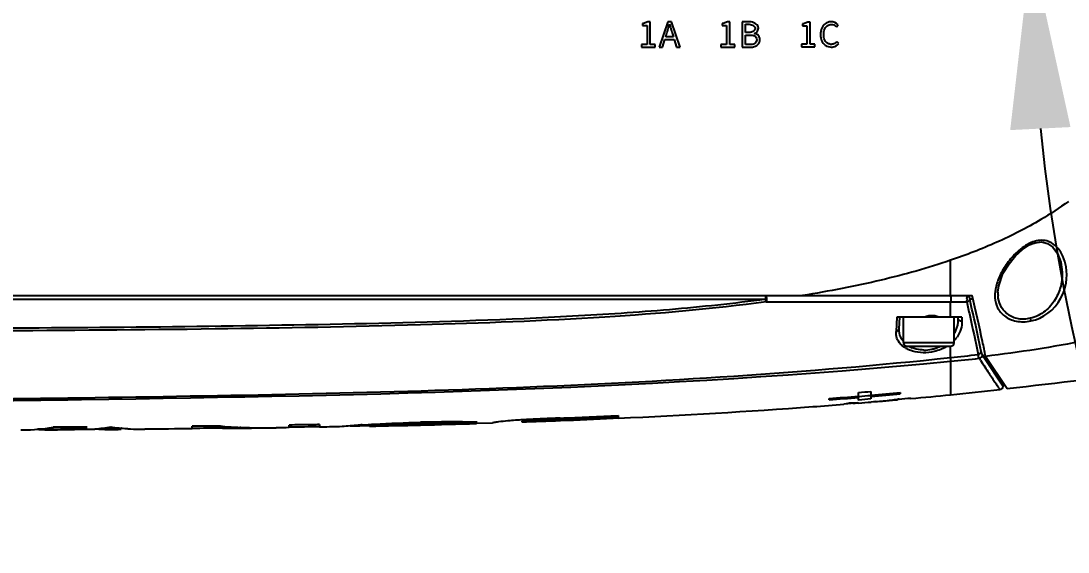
# Model space of a CAD drawing. Header units: millimetres. Extents: x 5828 to 6704, y 123 to 421.
# Drawn here: x 6560.08 to 6567.3, y 218.73 to 222.39 of the extents above; entities that cross this region are included whole.
import ezdxf

# ---------------------------------------------------------------- set-up
doc = ezdxf.new("R2010")
doc.units = ezdxf.units.MM
for name, color, linetype in [('外形图', 7, 'Continuous'), ('尺寸标注', 7, 'Continuous'), ('运动范围', 7, 'Continuous')]:
    doc.layers.add(name, color=color, linetype=linetype)
doc.styles.add('微软雅黑', font='msyh.ttc', dxfattribs={"height": 1.5})
doc.dimstyles.new('尺寸标注_1_20比例', dxfattribs={"dimtxt": 1.5, "dimasz": 1.25, "dimexe": 0.5, "dimexo": 0.4, "dimgap": 0.5, "dimtad": 1, "dimdec": 1, "dimlfac": 20, "dimdsep": 46, "dimtxsty": '微软雅黑', "dimcen": 0.09, "dimadec": 0, "dimazin": 0, "dimtp": 0.01, "dimtm": 0.01, "dimtfac": 1, "dimtdec": 1, "dimtofl": 0, "dimtmove": 0, "dimatfit": 3, "dimfxl": 1, "dimtolj": 1, "dimarcsym": 0})

# ---------------------------------------------------------------- blocks, each defined once
blk = doc.blocks.new('*D820')
at = {"layer": 'Defpoints', "color": 0}
for p in [(6518.5475, 222.8994), (6579.4437, 222.8994), (6638.115, 222.8994), (6633.6844, 213.3353), (6572.6333, 212.5447)]:
    blk.add_point(p, dxfattribs=at)
at = {"layer": '尺寸标注', "color": 0, "lineweight": -2}
blk.add_arc((6579.4437, 222.8994), 12.3935, 185.78126, 344.21874, dxfattribs=at)
at = {"layer": '尺寸标注', "color": 0}
for points in [[(6567.3212, 221.6615), (6566.9051, 221.6405), (6567.0501, 222.8994)], [(6591.5731, 219.4823), (6591.1669, 219.5752), (6591.6489, 220.7473)]]:
    blk.add_solid(points, dxfattribs=at)
at = {"layer": '尺寸标注', "color": 0, "insert": (6578.475, 211.8272), "char_height": 1.5, "attachment_point": 5, "rotation": 355, "style": '微软雅黑'}
blk.add_mtext('\\A1;+\\A1;170%%d', dxfattribs=at)

msp = doc.modelspace()

# ---------------------------------------------------------------- linework, layer by layer
at = {"layer": '外形图', "color": 7, "linetype": 'Continuous'}
for p, q in [((6564.3683, 222.3757), (6564.3683, 222.3618)), ((6564.4213, 222.3881), (6564.4046, 222.3881)), ((6564.4213, 222.2313), (6564.4213, 222.3881)), ((6564.5428, 222.3881), (6564.4834, 222.2131)), ((6564.5674, 222.3881), (6564.5428, 222.3881)), ((6564.6269, 222.2131), (6564.5674, 222.3881)), ((6564.9174, 222.3757), (6564.9174, 222.3618)), ((6564.9704, 222.3881), (6564.9537, 222.3881)), ((6564.9704, 222.2313), (6564.9704, 222.3881)), ((6565.0556, 222.3881), (6565.0556, 222.2131)), ((6565.1076, 222.3881), (6565.0556, 222.3881)), ((6565.5241, 222.3849), (6565.508, 222.3849)), ((6565.5242, 222.2336), (6565.5241, 222.3849)), ((6564.3683, 222.3618), (6564.3994, 222.3618)), ((6564.3994, 222.3618), (6564.3994, 222.2313)), ((6564.5283, 222.2843), (6564.5369, 222.311)), ((6564.5729, 222.311), (6564.5813, 222.2843)), ((6564.9174, 222.3618), (6564.9484, 222.3618)), ((6564.9484, 222.3618), (6564.9484, 222.2313)), ((6565.0778, 222.3136), (6565.0778, 222.3707)), ((6565.0778, 222.3707), (6565.1048, 222.3707)), ((6565.1038, 222.3136), (6565.0778, 222.3136)), ((6565.473, 222.3729), (6565.473, 222.3596)), ((6565.473, 222.3596), (6565.5029, 222.3596)), ((6565.5029, 222.3596), (6565.503, 222.2336)), ((6565.7062, 222.3533), (6565.7178, 222.3672)), ((6564.3605, 222.2313), (6564.3605, 222.2131)), ((6564.3994, 222.2313), (6564.3605, 222.2313)), ((6564.4564, 222.2313), (6564.4213, 222.2313)), ((6564.4564, 222.2131), (6564.4564, 222.2313)), ((6564.5058, 222.2131), (6564.5228, 222.2666)), ((6564.5228, 222.2666), (6564.5868, 222.2666)), ((6564.5813, 222.2843), (6564.5283, 222.2843)), ((6564.5868, 222.2666), (6564.6035, 222.2131)), ((6564.9095, 222.2313), (6564.9095, 222.2131)), ((6564.9484, 222.2313), (6564.9095, 222.2313)), ((6565.0055, 222.2313), (6564.9704, 222.2313)), ((6565.0055, 222.2131), (6565.0055, 222.2313)), ((6565.0778, 222.2308), (6565.0778, 222.2967)), ((6565.0778, 222.2967), (6565.1083, 222.2967)), ((6565.1083, 222.2308), (6565.0778, 222.2308)), ((6565.4654, 222.2336), (6565.4654, 222.2161)), ((6565.503, 222.2336), (6565.4654, 222.2336)), ((6565.558, 222.2336), (6565.5242, 222.2336)), ((6565.558, 222.2161), (6565.558, 222.2336)), ((6565.7219, 222.2373), (6565.7102, 222.2506)), ((6564.3605, 222.2131), (6564.4564, 222.2131)), ((6564.4834, 222.2131), (6564.5058, 222.2131)), ((6564.6035, 222.2131), (6564.6269, 222.2131)), ((6564.9095, 222.2131), (6565.0055, 222.2131)), ((6565.0556, 222.2131), (6565.1114, 222.2131)), ((6565.4654, 222.2161), (6565.558, 222.2161)), ((6565.6404, 222.2199), (6565.6701, 222.2131)), ((6567.2644, 220.6614), (6567.2644, 220.6612)), ((6551.4928, 220.4994), (6566.6438, 220.4994)), ((6566.8205, 220.5212), (6566.8205, 220.5213)), ((6551.4939, 220.4733), (6565.2192, 220.4733)), ((6565.2218, 220.4553), (6566.4936, 220.456)), ((6566.4937, 220.3494), (6566.4937, 220.4558)), ((6566.6494, 220.4744), (6566.6258, 220.4744)), ((6566.1228, 220.3496), (6566.1173, 220.2514)), ((6566.5711, 220.3494), (6566.1229, 220.3494)), ((6566.1395, 220.2701), (6566.1437, 220.3494)), ((6566.1687, 220.1744), (6566.1687, 220.3494)), ((6566.5187, 220.1744), (6566.5187, 220.3494)), ((6566.5437, 220.3494), (6566.5441, 220.3405)), ((6566.5711, 220.3494), (6566.5724, 220.3227)), ((6566.1687, 220.1744), (6566.5187, 220.1744)), ((6566.1937, 220.1494), (6566.4937, 220.1494)), ((6566.4937, 220.0712), (6566.4937, 220.1494)), ((6566.7263, 220.0706), (6566.7132, 220.0904)), ((6566.7731, 220), (6566.7251, 220.0724)), ((6566.8564, 219.8747), (6566.7263, 220.0706)), ((6566.8837, 219.8553), (6566.7357, 220.0795)), ((6566.4937, 220.0454), (6566.4937, 219.8145)), ((6566.8564, 219.8965), (6566.8564, 219.8747)), ((6565.6553, 219.7798), (6565.6553, 219.7889)), ((6565.8577, 219.805), (6565.8577, 219.8302)), ((6565.8578, 219.805), (6565.8577, 219.7958)), ((6565.8577, 219.7783), (6565.8577, 219.7958)), ((6565.8599, 219.7784), (6565.8577, 219.7783)), ((6565.9443, 219.8122), (6565.9444, 219.803)), ((6565.9444, 219.8374), (6565.9444, 219.8122)), ((6565.9444, 219.8122), (6565.9466, 219.8124)), ((6565.9469, 219.8033), (6565.9444, 219.803)), ((6565.9444, 219.803), (6565.9444, 219.7855)), ((6566.0578, 219.7741), (6566.0595, 219.7743)), ((6566.1387, 219.785), (6566.1289, 219.7837)), ((6566.1387, 219.785), (6566.1289, 219.7837)), ((6566.1293, 219.7851), (6566.1292, 219.7811)), ((6566.1469, 219.8298), (6566.1469, 219.8206)), ((6566.2178, 219.7921), (6566.2178, 219.7884)), ((6566.2201, 219.7886), (6566.2179, 219.7884)), ((6565.7581, 219.7529), (6565.7605, 219.7531)), ((6565.7581, 219.7492), (6565.7581, 219.7529)), ((6565.857, 219.7608), (6565.857, 219.7572)), ((6565.8594, 219.7574), (6565.8571, 219.7572)), ((6565.9764, 219.7671), (6565.9462, 219.7646)), ((6565.9736, 219.7669), (6565.9462, 219.7646)), ((6565.9764, 219.7671), (6565.9736, 219.7669)), ((6563.5349, 219.6318), (6563.5349, 219.6268)), ((6563.5907, 219.6379), (6563.5907, 219.6329)), ((6563.8012, 219.6484), (6563.8057, 219.6485)), ((6563.8014, 219.6433), (6563.8056, 219.6435)), ((6563.8057, 219.6485), (6563.8057, 219.6435)), ((6564.2016, 219.6532), (6564.1663, 219.6514)), ((6564.2016, 219.653), (6564.1663, 219.6514)), ((6564.2007, 219.6704), (6564.2007, 219.6603)), ((6560.3028, 219.5903), (6560.3011, 219.59)), ((6560.3028, 219.5903), (6560.3011, 219.5901)), ((6560.3025, 219.5729), (6560.3034, 219.5729)), ((6560.3025, 219.5729), (6560.3034, 219.5729)), ((6560.59, 219.5745), (6560.5375, 219.5742)), ((6560.6216, 219.5825), (6560.6302, 219.5819)), ((6560.6216, 219.5824), (6560.6302, 219.5819)), ((6560.8148, 219.581), (6560.7106, 219.5803)), ((6560.7852, 219.5808), (6560.7106, 219.5803)), ((6560.772, 219.582), (6560.772, 219.577)), ((6560.778, 219.5835), (6560.7728, 219.5841)), ((6560.778, 219.5835), (6560.7728, 219.584)), ((6561.2606, 219.5797), (6561.2606, 219.5971)), ((6561.4707, 219.596), (6561.4649, 219.5964)), ((6561.4707, 219.596), (6561.4649, 219.5964)), ((6561.4702, 219.5884), (6561.4702, 219.5834)), ((6561.596, 219.5896), (6561.5904, 219.5897)), ((6561.596, 219.5895), (6561.5904, 219.5897)), ((6561.5938, 219.5833), (6561.5961, 219.5834)), ((6561.5938, 219.5833), (6561.5961, 219.5833)), ((6561.8435, 219.5866), (6561.8412, 219.5865)), ((6561.8435, 219.5866), (6561.8412, 219.5865)), ((6561.9302, 219.5878), (6561.9302, 219.6053)), ((6562.1399, 219.6086), (6562.1399, 219.5912)), ((6562.2952, 219.5952), (6562.2768, 219.5936)), ((6562.4835, 219.6026), (6562.4955, 219.6034)), ((6562.4835, 219.6026), (6562.4835, 219.5976)), ((6562.4835, 219.5976), (6562.4955, 219.5984)), ((6562.4835, 219.5976), (6562.4835, 219.5976)), ((6562.5824, 219.6086), (6562.5824, 219.6036)), ((6562.8357, 219.6181), (6562.8357, 219.6131)), ((6563.0825, 219.621), (6563.0825, 219.616)), ((6563.0871, 219.621), (6563.0825, 219.621)), ((6563.0825, 219.616), (6563.0871, 219.616)), ((6563.0871, 219.621), (6563.0871, 219.616)), ((6563.2228, 219.6251), (6563.2276, 219.6255)), ((6563.2276, 219.6255), (6563.2228, 219.6255)), ((6563.3321, 219.6195), (6563.2231, 219.6162)), ((6563.3335, 219.62), (6563.3321, 219.6195)), ((6563.3331, 219.6199), (6563.3321, 219.6195)), ((6563.3321, 219.6195), (6563.3321, 219.6195))]:
    msp.add_line(p, q, dxfattribs=at)
for points in [[(6567.0534, 220.8554), (6567.0775, 220.8638), (6567.1215, 220.869), (6567.1625, 220.8591), (6567.1994, 220.8337), (6567.232, 220.7902), (6567.2555, 220.7293), (6567.2644, 220.6611)], [(6566.8205, 220.5213), (6566.8258, 220.5665), (6566.8554, 220.6501), (6566.8969, 220.719), (6566.9425, 220.7741), (6566.9898, 220.8171), (6567.0378, 220.8481), (6567.0534, 220.8554)]]:
    msp.add_lwpolyline(points, dxfattribs=at)
for centre, radius, start, end in [((6563.5293, 222.6449), 1.0612, 343.9661, 345.09304), ((6567.7399, 223.268), 3.3088, 195.71305, 196.08506), ((6567.0451, 220.4985), 0.2454, 174.48538, 179.54435), ((6567.0216, 220.4988), 0.2219, 179.56635, 183.87657), ((6567.0817, 220.4948), 0.2822, 168.69668, 174.45446), ((6567.065, 220.5168), 0.2446, 178.95131, 184.13499), ((6566.5591, 220.3413), 0.015, 183.02541, 191.14179), ((6571.4204, 221.2399), 4.4679, 191.59467, 191.82928), ((6566.3596, 220.3396), 0.219, 317.48091, 324.66777), ((6566.2687, 220.2661), 0.1308, 216.76347, 219.70031), ((6566.1937, 220.1744), 0.025, 180, 270), ((6566.2774, 220.2917), 0.1814, 238.75899, 239.65705), ((6566.2974, 220.3037), 0.1784, 240.03903, 247.38546), ((6566.3113, 220.3747), 0.2517, 282.25223, 288.952), ((6566.3123, 220.3718), 0.2486, 288.94433, 296.47158), ((6566.4937, 220.1744), 0.025, 270, 0), ((6566.3119, 220.3712), 0.2481, 269.24425, 282.2796), ((6565.3857, 230.8629), 10.8482, 275.86231, 276.87204), ((6565.4738, 230.6323), 10.636, 275.50238, 276.57331), ((6564.931, 218.8712), 2.1277, 33.78131, 34.1719), ((6563.058, 254.6147), 34.9694, 275.63823, 276.19897), ((6566.8314, 219.8747), 0.025, 276.20158, 359.99862), ((6562.5361, 260.3478), 40.6787, 274.39758, 274.6836), ((6562.5358, 260.3524), 40.6923, 274.3966, 274.68252), ((6562.6158, 259.3697), 39.6721, 274.68725, 274.81297), ((6562.6943, 258.4441), 38.7684, 274.81225, 275.10938), ((6562.6935, 258.4527), 38.7862, 274.81164, 275.10814), ((6565.7756, 223.0192), 3.2574, 274.16693, 274.97064), ((6565.6882, 223.1296), 3.3749, 275.78963, 276.72973), ((6565.7747, 223.0284), 3.2666, 275.00171, 275.8102), ((6565.6868, 223.142), 3.3873, 276.72967, 277.49993), ((6565.774, 223.036), 3.2742, 275.81006, 276.22808), ((6562.7542, 257.7743), 38.1398, 275.09108, 275.21044), ((6562.8591, 256.6263), 36.9908, 275.2131, 275.6388), ((6562.037, 267.4307), 47.8267, 272.59402, 274.20402), ((6562.4769, 261.1071), 41.4879, 274.23833, 274.53627), ((6562.2177, 264.2997), 44.6873, 274.54722, 274.67133), ((6565.959, 216.9787), 2.7818, 92.85766, 93.60686), ((6562.6141, 259.3909), 39.7662, 274.68109, 274.80658), ((6565.6894, 223.118), 3.3631, 274.89594, 275.78955), ((6561.4025, 281.3026), 61.7127, 271.980255, 272.228013), ((6563.6888, 218.3245), 1.317, 94.26911, 94.89069), ((6561.5624, 277.1994), 57.5895, 272.227719, 272.625738), ((6561.5342, 277.8365), 58.244, 272.231047, 272.59013), ((6561.4282, 280.365), 60.763, 272.242372, 272.615178), ((6561.5665, 277.1034), 57.5035, 272.231639, 272.625577), ((6560.0738, 220.9932), 1.4213, 270.23854, 270.84783), ((6560.0727, 221.0124), 1.4406, 270.877, 279.12051), ((6560.2956, 221.1382), 1.5654, 266.05977, 270.2527), ((6560.2947, 221.1538), 1.5809, 270.31775, 278.8318), ((6560.295, 221.1519), 1.574, 270.30535, 277.3452), ((6560.4549, 221.1657), 1.5921, 274.86925, 278.85768), ((6560.7008, 221.0572), 1.482, 265.71134, 269.96386), ((6560.7008, 221.0597), 1.4794, 267.26448, 268.82231), ((6560.7008, 221.0575), 1.4773, 268.82258, 269.96811), ((6560.7008, 221.057), 1.4767, 269.9682, 270.38219), ((6560.7008, 221.053), 1.4778, 269.96715, 270.38218), ((6560.9253, 221.173), 1.5963, 261.88772, 262.33869), ((6560.9239, 221.1621), 1.5854, 262.33691, 264.5325), ((6560.922, 221.1422), 1.5654, 264.7189, 270.43673), ((6560.0214, 349.5035), 129.9247, 270.546491, 270.638923), ((6561.5377, 224.201), 4.613, 269.16214, 269.67387), ((6561.5366, 224.3291), 4.7461, 269.19798, 270.68998), ((6561.7759, 224.2945), 4.7085, 266.28294, 267.74117), ((6561.532, 224.3358), 4.7478, 269.75148, 270.24852), ((6561.5381, 224.4561), 4.8681, 270.17057, 270.65517), ((6560.0214, 349.5035), 129.9247, 270.693412, 270.708541), ((6561.7752, 224.2746), 4.6885, 267.81039, 270.8069), ((6560.2497, 332.0474), 112.4671, 270.685895, 270.701974), ((6561.5367, 224.3225), 4.7396, 270.71862, 272.15565), ((6560.3718, 324.2661), 104.6849, 270.853049, 270.96782), ((6563.0555, 211.0406), 8.5883, 94.32704, 95.07861), ((6560.8092, 300.9023), 81.3169, 271.086132, 271.179782), ((6563.0663, 210.9002), 8.7292, 94.16032, 94.32821), ((6560.7757, 302.8104), 83.2303, 271.175705, 271.418554), ((6563.1036, 210.25), 9.3731, 93.18748, 93.71968), ((6563.1094, 210.1437), 9.4746, 93.18865, 93.71531), ((6563.035, 210.9683), 8.6521, 91.31986, 92.99837), ((6563.0333, 210.9725), 8.6429, 91.31042, 92.99072), ((6563.0518, 211.075), 8.5523, 88.85418, 91.44777), ((6563.0613, 210.8797), 8.7414, 89.86047, 91.47862), ((6563.0618, 210.806), 8.81, 89.8651, 91.47065), ((6561.0004, 293.7634), 74.1805, 271.418064, 271.717003), ((6562.6557, 227.0517), 7.4433, 273.32315, 273.96764), ((6562.6504, 227.1313), 7.528, 273.32567, 274.3607)]:
    msp.add_arc(centre, radius, start, end, dxfattribs=at)
for points in [[(6564.3815, 222.3787), (6564.3772, 222.3775), (6564.3728, 222.3765), (6564.3683, 222.3757)], [(6564.4046, 222.3881), (6564.3974, 222.384), (6564.3896, 222.3809), (6564.3815, 222.3787)], [(6564.9306, 222.3787), (6564.9262, 222.3775), (6564.9218, 222.3765), (6564.9174, 222.3757)], [(6564.9537, 222.3881), (6564.9465, 222.384), (6564.9386, 222.3809), (6564.9306, 222.3787)], [(6565.1457, 222.3765), (6565.1339, 222.384), (6565.1209, 222.3881), (6565.1076, 222.3881)], [(6565.4857, 222.3758), (6565.4815, 222.3746), (6565.4773, 222.3737), (6565.473, 222.3729)], [(6565.508, 222.3849), (6565.5011, 222.3809), (6565.4935, 222.378), (6565.4857, 222.3758)], [(6565.7178, 222.3672), (6565.7056, 222.3807), (6565.6856, 222.3881), (6565.6665, 222.3877)], [(6564.5369, 222.311), (6564.5411, 222.3246), (6564.5453, 222.3382), (6564.5492, 222.3518)], [(6564.5606, 222.3513), (6564.5645, 222.3378), (6564.5686, 222.3243), (6564.5729, 222.311)], [(6565.1171, 222.3159), (6565.1128, 222.3147), (6565.1083, 222.3139), (6565.1038, 222.3136)], [(6565.1048, 222.3707), (6565.1098, 222.3707), (6565.1149, 222.3694), (6565.1197, 222.3676)], [(6565.1392, 222.3067), (6565.1416, 222.3072), (6565.144, 222.308), (6565.1463, 222.3091)], [(6565.1083, 222.2967), (6565.114, 222.2967), (6565.12, 222.2967), (6565.1258, 222.2959)], [(6565.1258, 222.2959), (6565.1311, 222.2951), (6565.1362, 222.2937), (6565.1407, 222.291)], [(6565.6446, 222.2399), (6565.6378, 222.2444), (6565.632, 222.2505), (6565.6279, 222.2574)], [(6565.6778, 222.2324), (6565.6703, 222.2313), (6565.6624, 222.2322), (6565.6551, 222.2347)], [(6565.7102, 222.2506), (6565.7044, 222.2444), (6565.6971, 222.2389), (6565.6891, 222.2356)], [(6565.1114, 222.2131), (6565.1163, 222.2131), (6565.1214, 222.2133), (6565.1264, 222.2138)], [(6565.1264, 222.2138), (6565.1309, 222.2143), (6565.1354, 222.2151), (6565.1397, 222.2163)], [(6566.6101, 220.4977), (6566.6171, 220.4949), (6566.6232, 220.488), (6566.625, 220.4807)], [(6566.4937, 220.4558), (6566.5308, 220.456), (6566.568, 220.4559), (6566.6052, 220.456)], [(6566.625, 220.4807), (6566.6256, 220.4786), (6566.6258, 220.4765), (6566.6258, 220.4744)], [(6566.3437, 220.3581), (6566.3333, 220.3563), (6566.3231, 220.3533), (6566.3134, 220.3494)], [(6566.1498, 220.212), (6566.1419, 220.23), (6566.1385, 220.2505), (6566.1395, 220.2701)], [(6566.164, 220.1879), (6566.1584, 220.1954), (6566.1536, 220.2035), (6566.1498, 220.212)], [(6565.9444, 219.7855), (6565.9163, 219.7831), (6565.8881, 219.7808), (6565.8599, 219.7784)], [(6565.8603, 219.8037), (6565.8882, 219.806), (6565.9161, 219.8083), (6565.944, 219.8106)], [(6563.7619, 219.6468), (6563.775, 219.6473), (6563.7881, 219.6478), (6563.8012, 219.6484)], [(6563.7619, 219.6418), (6563.7751, 219.6423), (6563.7882, 219.6428), (6563.8014, 219.6433)], [(6560.3034, 219.5779), (6560.2667, 219.5777), (6560.23, 219.5775), (6560.1933, 219.5774)], [(6560.5375, 219.5742), (6560.4595, 219.5737), (6560.3814, 219.5733), (6560.3034, 219.5729)], [(6560.7106, 219.5753), (6560.7174, 219.5753), (6560.7242, 219.5758), (6560.7311, 219.5758)], [(6560.7311, 219.5758), (6560.7379, 219.5759), (6560.7447, 219.5757), (6560.7515, 219.5758)], [(6560.7515, 219.5758), (6560.7584, 219.576), (6560.7652, 219.5766), (6560.772, 219.577)], [(6561.2606, 219.5797), (6561.1517, 219.5787), (6561.0429, 219.5777), (6560.934, 219.5769)], [(6561.9303, 219.5878), (6561.9014, 219.5874), (6561.8724, 219.587), (6561.8435, 219.5866)], [(6562.2768, 219.5936), (6562.2312, 219.5927), (6562.1856, 219.5919), (6562.14, 219.5912)]]:
    msp.add_open_spline(points, degree=3, dxfattribs=at)
for points, knots in [([(6565.1463, 222.3091), (6565.1523, 222.3122), (6565.1651, 222.3247), (6565.1717, 222.3547), (6565.1552, 222.3704), (6565.1457, 222.3765)], [0, 0, 0, 0, 0.246939, 0.60628, 1, 1, 1, 1]), ([(6565.6665, 222.3877), (6565.6629, 222.3876), (6565.6459, 222.3858), (6565.6189, 222.3709), (6565.6056, 222.3473), (6565.6015, 222.3345)], [0, 0, 0, 0, 0.118276, 0.550907, 1, 1, 1, 1]), ([(6565.1455, 222.3436), (6565.1458, 222.3415), (6565.1458, 222.3341), (6565.1355, 222.3241), (6565.125, 222.3184), (6565.1184, 222.3163), (6565.1171, 222.3159)], [0, 0, 0, 0, 0.148088, 0.507851, 0.904952, 1, 1, 1, 1]), ([(6565.1197, 222.3676), (6565.1198, 222.3675), (6565.1245, 222.3657), (6565.132, 222.3616), (6565.1386, 222.3563), (6565.1409, 222.3535)], [0, 0, 0, 0, 0.019283, 0.589523, 1, 1, 1, 1]), ([(6565.1397, 222.2163), (6565.1456, 222.2179), (6565.1635, 222.2254), (6565.182, 222.2546), (6565.174, 222.2946), (6565.1503, 222.3051), (6565.1392, 222.3067)], [0, 0, 0, 0, 0.143015, 0.456789, 0.733274, 1, 1, 1, 1]), ([(6565.1409, 222.3535), (6565.1416, 222.3527), (6565.1436, 222.3497), (6565.145, 222.3461), (6565.1455, 222.3436)], [0, 0, 0, 0, 0.309821, 1, 1, 1, 1]), ([(6565.6015, 222.3345), (6565.6012, 222.3336), (6565.5966, 222.3186), (6565.595, 222.289), (6565.6046, 222.2473), (6565.6261, 222.227), (6565.6391, 222.2205), (6565.6403, 222.2199)], [0, 0, 0, 0, 0.022519, 0.356114, 0.672466, 0.96934, 1, 1, 1, 1]), ([(6565.6279, 222.2574), (6565.6272, 222.2584), (6565.6202, 222.2709), (6565.6172, 222.2993), (6565.62, 222.3322), (6565.631, 222.3485), (6565.6349, 222.3528)], [0, 0, 0, 0, 0.034939, 0.428153, 0.8294, 1, 1, 1, 1]), ([(6565.6349, 222.3528), (6565.6392, 222.3575), (6565.6517, 222.3672), (6565.6676, 222.3701), (6565.6766, 222.369)], [0, 0, 0, 0, 0.411193, 1, 1, 1, 1]), ([(6565.6766, 222.369), (6565.6777, 222.3689), (6565.6889, 222.3671), (6565.6993, 222.3608), (6565.7062, 222.3533)], [0, 0, 0, 0, 0.095368, 1, 1, 1, 1]), ([(6565.1519, 222.2491), (6565.1494, 222.2446), (6565.1377, 222.2316), (6565.1197, 222.2308), (6565.1083, 222.2308)], [0, 0, 0, 0, 0.300518, 1, 1, 1, 1]), ([(6565.1407, 222.291), (6565.1411, 222.2908), (6565.1456, 222.2879), (6565.1494, 222.2837), (6565.152, 222.2793)], [0, 0, 0, 0, 0.086371, 1, 1, 1, 1]), ([(6565.152, 222.2793), (6565.1545, 222.2747), (6565.1576, 222.2643), (6565.1546, 222.2538), (6565.1519, 222.2491)], [0, 0, 0, 0, 0.490221, 1, 1, 1, 1]), ([(6565.6551, 222.2347), (6565.6538, 222.2352), (6565.6501, 222.2367), (6565.6467, 222.2386), (6565.6446, 222.2399)], [0, 0, 0, 0, 0.360841, 1, 1, 1, 1]), ([(6565.6701, 222.2131), (6565.6747, 222.2131), (6565.694, 222.2155), (6565.7122, 222.2261), (6565.7219, 222.2373)], [0, 0, 0, 0, 0.238015, 1, 1, 1, 1]), ([(6565.6891, 222.2356), (6565.6866, 222.2345), (6565.6828, 222.2333), (6565.679, 222.2326), (6565.6778, 222.2324)], [0, 0, 0, 0, 0.707029, 1, 1, 1, 1]), ([(6567.3063, 221.1488), (6567.2452, 221.1039), (6567.0864, 220.9991), (6566.8147, 220.8613), (6566.6016, 220.7791), (6566.4937, 220.7423)], [0, 0, 0, 0, 0.249584, 0.624663, 1, 1, 1, 1]), ([(6567.0497, 220.8643), (6567.0323, 220.856), (6566.9985, 220.8377), (6566.9546, 220.8018), (6566.9164, 220.7625), (6566.8734, 220.7086), (6566.8319, 220.6393), (6566.8108, 220.5795), (6566.805, 220.5502)], [0, 0, 0, 0, 0.141354, 0.27931, 0.412766, 0.541203, 0.781799, 1, 1, 1, 1]), ([(6567.2902, 220.6968), (6567.2859, 220.7225), (6567.2712, 220.7736), (6567.234, 220.831), (6567.1893, 220.8655), (6567.1461, 220.881), (6567.097, 220.8813), (6567.0656, 220.8701), (6567.0497, 220.8643)], [0, 0, 0, 0, 0.226489, 0.459092, 0.581843, 0.712372, 0.852869, 1, 1, 1, 1]), ([(6567.0497, 220.8643), (6567.0503, 220.863), (6567.0512, 220.8607), (6567.0526, 220.8579), (6567.0528, 220.8563), (6567.0535, 220.8555), (6567.0534, 220.8554)], [0, 0, 0, 0, 0.44673, 0.76382, 0.943837, 1, 1, 1, 1]), ([(6566.4936, 220.7424), (6566.3365, 220.6888), (6565.9987, 220.5945), (6565.6545, 220.5286), (6565.4726, 220.4994)], [0, 0, 0, 0, 0.474051, 1, 1, 1, 1]), ([(6566.4937, 220.4994), (6566.4937, 220.5189), (6566.4937, 220.5999), (6566.4936, 220.6808), (6566.4936, 220.7423)], [0, 0, 0, 0, 0.240849, 1, 1, 1, 1]), ([(6567.2644, 220.6611), (6567.2649, 220.6288), (6567.2576, 220.5627), (6567.2193, 220.4679), (6567.149, 220.385), (6567.0809, 220.3504), (6567.0437, 220.3419)], [0, 0, 0, 0, 0.232869, 0.471687, 0.725458, 1, 1, 1, 1]), ([(6567.0474, 220.3239), (6567.1319, 220.3385), (6567.2767, 220.4541), (6567.3023, 220.624), (6567.2902, 220.6968)], [0, 0, 0, 0, 0.537542, 1, 1, 1, 1]), ([(6565.2192, 220.4733), (6565.2192, 220.4757), (6565.2193, 220.4803), (6565.2191, 220.4868), (6565.2192, 220.4922), (6565.2202, 220.4954), (6565.2202, 220.4968)], [0, 0, 0, 0, 0.304034, 0.587362, 0.825231, 1, 1, 1, 1]), ([(6565.221, 220.4967), (6565.2212, 220.4962), (6565.2219, 220.4936), (6565.2222, 220.4909), (6565.2224, 220.4888)], [0, 0, 0, 0, 0.211249, 1, 1, 1, 1]), ([(6566.4898, 220.4994), (6566.4911, 220.4994), (6566.4935, 220.4948), (6566.4941, 220.4913), (6566.4945, 220.4886)], [0, 0, 0, 0, 0.324037, 1, 1, 1, 1]), ([(6566.6013, 220.4994), (6566.6031, 220.4994), (6566.6057, 220.4921), (6566.6063, 220.4874), (6566.6067, 220.4835)], [0, 0, 0, 0, 0.316799, 1, 1, 1, 1]), ([(6566.7357, 220.0795), (6566.7288, 220.1136), (6566.6995, 220.2538), (6566.6676, 220.3935), (6566.6438, 220.4994)], [0, 0, 0, 0, 0.242909, 1, 1, 1, 1]), ([(6567.0437, 220.3419), (6567.0139, 220.3351), (6566.9546, 220.3333), (6566.8787, 220.3689), (6566.8333, 220.4296), (6566.8227, 220.4761), (6566.8211, 220.4991)], [0, 0, 0, 0, 0.294194, 0.550843, 0.777746, 1, 1, 1, 1]), ([(6565.2192, 220.4733), (6564.998, 220.4442), (6564.5541, 220.3969), (6563.6634, 220.3386), (6562.5483, 220.3035), (6561.21, 220.2824), (6560.3178, 220.2747), (6559.8717, 220.2738)], [0, 0, 0, 0, 0.125019, 0.250039, 0.50006, 0.750056, 1, 1, 1, 1]), ([(6565.2217, 220.4556), (6564.8525, 220.4057), (6564.0574, 220.3376), (6562.7885, 220.2905), (6561.3758, 220.2656), (6560.3877, 220.2571), (6559.8721, 220.2554)], [0, 0, 0, 0, 0.208655, 0.446524, 0.711204, 1, 1, 1, 1]), ([(6565.2218, 220.4552), (6565.2216, 220.4564), (6565.2207, 220.4624), (6565.2198, 220.4685), (6565.2192, 220.4733)], [0, 0, 0, 0, 0.204484, 1, 1, 1, 1]), ([(6565.2224, 220.4888), (6565.2227, 220.4864), (6565.2234, 220.4752), (6565.2233, 220.4639), (6565.2218, 220.4552)], [0, 0, 0, 0, 0.211135, 1, 1, 1, 1]), ([(6566.4945, 220.4886), (6566.4954, 220.483), (6566.4959, 220.472), (6566.495, 220.4609), (6566.4937, 220.4558)], [0, 0, 0, 0, 0.520032, 1, 1, 1, 1]), ([(6566.6052, 220.456), (6566.6057, 220.4579), (6566.6073, 220.467), (6566.6074, 220.4763), (6566.6067, 220.4835)], [0, 0, 0, 0, 0.214763, 1, 1, 1, 1]), ([(6566.6258, 220.4744), (6566.6251, 220.4701), (6566.6194, 220.4613), (6566.6103, 220.4571), (6566.6052, 220.456)], [0, 0, 0, 0, 0.456037, 1, 1, 1, 1]), ([(6566.6052, 220.456), (6566.6122, 220.4249), (6566.6391, 220.304), (6566.6655, 220.183), (6566.6837, 220.0929)], [0, 0, 0, 0, 0.257474, 1, 1, 1, 1]), ([(6566.7059, 220.1124), (6566.6998, 220.142), (6566.6743, 220.2629), (6566.6469, 220.3834), (6566.6258, 220.4744)], [0, 0, 0, 0, 0.244273, 1, 1, 1, 1]), ([(6566.8002, 220.4838), (6566.8018, 220.4603), (6566.8134, 220.4118), (6566.8649, 220.3501), (6566.949, 220.3151), (6567.0141, 220.3171), (6567.0474, 220.3239)], [0, 0, 0, 0, 0.211368, 0.433367, 0.69509, 1, 1, 1, 1]), ([(6566.4135, 220.3494), (6566.4088, 220.3519), (6566.3867, 220.3608), (6566.3617, 220.3612), (6566.3437, 220.3581)], [0, 0, 0, 0, 0.226796, 1, 1, 1, 1]), ([(6568.1037, 220.3515), (6567.8815, 220.2871), (6567.4282, 220.1786), (6566.9679, 220.1076), (6566.7357, 220.0795)], [0, 0, 0, 0, 0.497304, 1, 1, 1, 1]), ([(6566.5441, 220.3405), (6566.5446, 220.332), (6566.5438, 220.2972), (6566.5327, 220.2627), (6566.5199, 220.2398)], [0, 0, 0, 0, 0.243726, 1, 1, 1, 1]), ([(6566.5724, 220.3227), (6566.5733, 220.304), (6566.5679, 220.2646), (6566.5499, 220.2294), (6566.5382, 220.213)], [0, 0, 0, 0, 0.481747, 1, 1, 1, 1]), ([(6566.5724, 220.3227), (6566.5661, 220.3219), (6566.554, 220.3235), (6566.5454, 220.3333), (6566.5444, 220.3384)], [0, 0, 0, 0, 0.550134, 1, 1, 1, 1]), ([(6569.6687, 220.2941), (6569.4387, 220.2454), (6568.5162, 220.0641), (6567.5844, 219.9324), (6566.8837, 219.8553)], [0, 0, 0, 0, 0.250068, 1, 1, 1, 1]), ([(6566.149, 220.1644), (6566.138, 220.1763), (6566.1207, 220.2038), (6566.1165, 220.2361), (6566.1173, 220.2514)], [0, 0, 0, 0, 0.513116, 1, 1, 1, 1]), ([(6566.1173, 220.2514), (6566.1229, 220.2518), (6566.1334, 220.2552), (6566.1392, 220.2653), (6566.1395, 220.2701)], [0, 0, 0, 0, 0.535651, 1, 1, 1, 1]), ([(6566.1833, 220.1366), (6566.18, 220.1386), (6566.1676, 220.1467), (6566.1563, 220.1564), (6566.149, 220.1644)], [0, 0, 0, 0, 0.26385, 1, 1, 1, 1]), ([(6566.2317, 220.1154), (6566.2275, 220.1167), (6566.2117, 220.1219), (6566.1964, 220.1289), (6566.1857, 220.1351)], [0, 0, 0, 0, 0.263006, 1, 1, 1, 1]), ([(6566.3087, 220.1231), (6566.3015, 220.1232), (6566.2743, 220.1248), (6566.2473, 220.1313), (6566.2288, 220.1391)], [0, 0, 0, 0, 0.263221, 1, 1, 1, 1]), ([(6566.4682, 220.1483), (6566.4651, 220.1464), (6566.4518, 220.1386), (6566.438, 220.1319), (6566.4272, 220.1274)], [0, 0, 0, 0, 0.24331, 1, 1, 1, 1]), ([(6554.4992, 219.784), (6555.4984, 219.7693), (6556.9976, 219.7629), (6558.9969, 219.7752), (6560.4972, 219.7934), (6561.9979, 219.8177), (6563.4985, 219.8595), (6564.9981, 219.9357), (6565.996, 220.0186), (6566.4937, 220.0712)], [0, 0, 0, 0, 0.249745, 0.374703, 0.499706, 0.624747, 0.749818, 0.874904, 1, 1, 1, 1]), ([(6566.4272, 220.1274), (6566.4119, 220.1211), (6566.349, 220.1011), (6566.279, 220.1012), (6566.2317, 220.1154)], [0, 0, 0, 0, 0.251791, 1, 1, 1, 1]), ([(6566.4937, 220.0712), (6566.4938, 220.0684), (6566.494, 220.0598), (6566.4941, 220.0512), (6566.4937, 220.0454)], [0, 0, 0, 0, 0.327315, 1, 1, 1, 1]), ([(6566.6837, 220.0929), (6566.6891, 220.0937), (6566.6992, 220.0979), (6566.7054, 220.1076), (6566.7059, 220.1124)], [0, 0, 0, 0, 0.530402, 1, 1, 1, 1]), ([(6566.6913, 220.0663), (6566.6896, 220.0695), (6566.6867, 220.0784), (6566.6847, 220.0874), (6566.6837, 220.0929)], [0, 0, 0, 0, 0.397748, 1, 1, 1, 1]), ([(6566.6913, 220.0663), (6566.697, 220.0672), (6566.7082, 220.073), (6566.713, 220.0847), (6566.7132, 220.0904)], [0, 0, 0, 0, 0.500393, 1, 1, 1, 1]), ([(6566.7132, 220.0904), (6566.7115, 220.093), (6566.7087, 220.1004), (6566.7069, 220.1079), (6566.7059, 220.1124)], [0, 0, 0, 0, 0.400456, 1, 1, 1, 1]), ([(6554.5028, 219.7674), (6555.5014, 219.7534), (6557.5002, 219.746), (6561.4979, 219.7889), (6564.5023, 219.8539), (6566.4937, 220.0454)], [0, 0, 0, 0, 0.249758, 0.499745, 1, 1, 1, 1]), ([(6566.6995, 220.0543), (6566.71, 220.0386), (6566.7292, 220.0089), (6566.7562, 219.9675), (6566.7795, 219.9325), (6566.7985, 219.9036), (6566.8118, 219.8834), (6566.8203, 219.8706), (6566.8252, 219.8632), (6566.8287, 219.8578), (6566.832, 219.8532), (6566.8325, 219.8517), (6566.8344, 219.8497), (6566.8341, 219.8498)], [0, 0, 0, 0, 0.2315, 0.433366, 0.605596, 0.747129, 0.857568, 0.901046, 0.936657, 0.964369, 0.984166, 0.996043, 1, 1, 1, 1]), ([(6565.8203, 219.757), (6565.8292, 219.7574), (6565.8412, 219.7576), (6565.8533, 219.7584), (6565.8564, 219.7578)], [0, 0, 0, 0, 0.739364, 1, 1, 1, 1]), ([(6563.5427, 219.6415), (6563.5083, 219.6394), (6563.452, 219.6356), (6563.3856, 219.629), (6563.3502, 219.6237), (6563.3366, 219.6209), (6563.3331, 219.6199)], [0, 0, 0, 0, 0.490435, 0.802749, 0.948625, 1, 1, 1, 1]), ([(6563.5349, 219.6318), (6563.5386, 219.6326), (6563.5525, 219.6344), (6563.5663, 219.6358), (6563.5765, 219.6367)], [0, 0, 0, 0, 0.27013, 1, 1, 1, 1]), ([(6563.5349, 219.6268), (6563.5396, 219.6279), (6563.5582, 219.63), (6563.5768, 219.6318), (6563.5907, 219.6329)], [0, 0, 0, 0, 0.253668, 1, 1, 1, 1]), ([(6563.8009, 219.6535), (6563.7791, 219.6526), (6563.693, 219.6492), (6563.6069, 219.6453), (6563.5427, 219.6415)], [0, 0, 0, 0, 0.254038, 1, 1, 1, 1]), ([(6563.5907, 219.6378), (6563.6027, 219.6387), (6563.6597, 219.6424), (6563.7168, 219.6449), (6563.7619, 219.6468)], [0, 0, 0, 0, 0.209877, 1, 1, 1, 1]), ([(6563.5907, 219.6329), (6563.6027, 219.6337), (6563.6597, 219.6374), (6563.7168, 219.6399), (6563.7619, 219.6418)], [0, 0, 0, 0, 0.209877, 1, 1, 1, 1]), ([(6560.5374, 219.5916), (6560.5178, 219.5915), (6560.469, 219.5908), (6560.3907, 219.5913), (6560.3321, 219.5905), (6560.3028, 219.5903)], [0, 0, 0, 0, 0.250001, 0.625, 1, 1, 1, 1]), ([(6561.3744, 219.5982), (6561.3602, 219.5981), (6561.3317, 219.5974), (6561.2938, 219.5978), (6561.2701, 219.5972), (6561.2606, 219.5971)], [0, 0, 0, 0, 0.374999, 0.749996, 1, 1, 1, 1]), ([(6561.4649, 219.5964), (6561.4588, 219.5968), (6561.4287, 219.5983), (6561.3985, 219.5985), (6561.3744, 219.5982)], [0, 0, 0, 0, 0.200334, 1, 1, 1, 1]), ([(6562.1399, 219.6087), (6562.1224, 219.6084), (6562.0788, 219.6065), (6562.0088, 219.6078), (6561.9565, 219.6057), (6561.9302, 219.6053)], [0, 0, 0, 0, 0.250011, 0.625003, 1, 1, 1, 1]), ([(6562.433, 219.6063), (6562.4617, 219.6084), (6562.5958, 219.6169), (6562.7301, 219.6219), (6562.8357, 219.6245)], [0, 0, 0, 0, 0.214299, 1, 1, 1, 1])]:
    msp.add_open_spline(points, degree=3, knots=knots, dxfattribs=at)
at = {"layer": '运动范围'}
msp.add_arc((6579.472, 222.9006), 55.0498, 10, 349.99357, dxfattribs=at)

# ---------------------------------------------------------------- dimensions: what is measured, and where the dimension line sits
at = {"layer": '尺寸标注'}
dim = msp.add_angular_dim_2l(base=(6572.6333, 212.5447), line1=((6518.5475, 222.8994), (6638.115, 222.8994)), line2=((6579.4437, 222.8994), (6633.6844, 213.3353)), text='\\A1;+<>', dimstyle='尺寸标注_1_20比例', override={"dimtxsty": '微软雅黑'}, dxfattribs=at)
dim.commit()
dim.dimension.update_dxf_attribs({"geometry": '*D820', "text_midpoint": (6578.475, 211.8272)})

doc.saveas('drawing.dxf')
